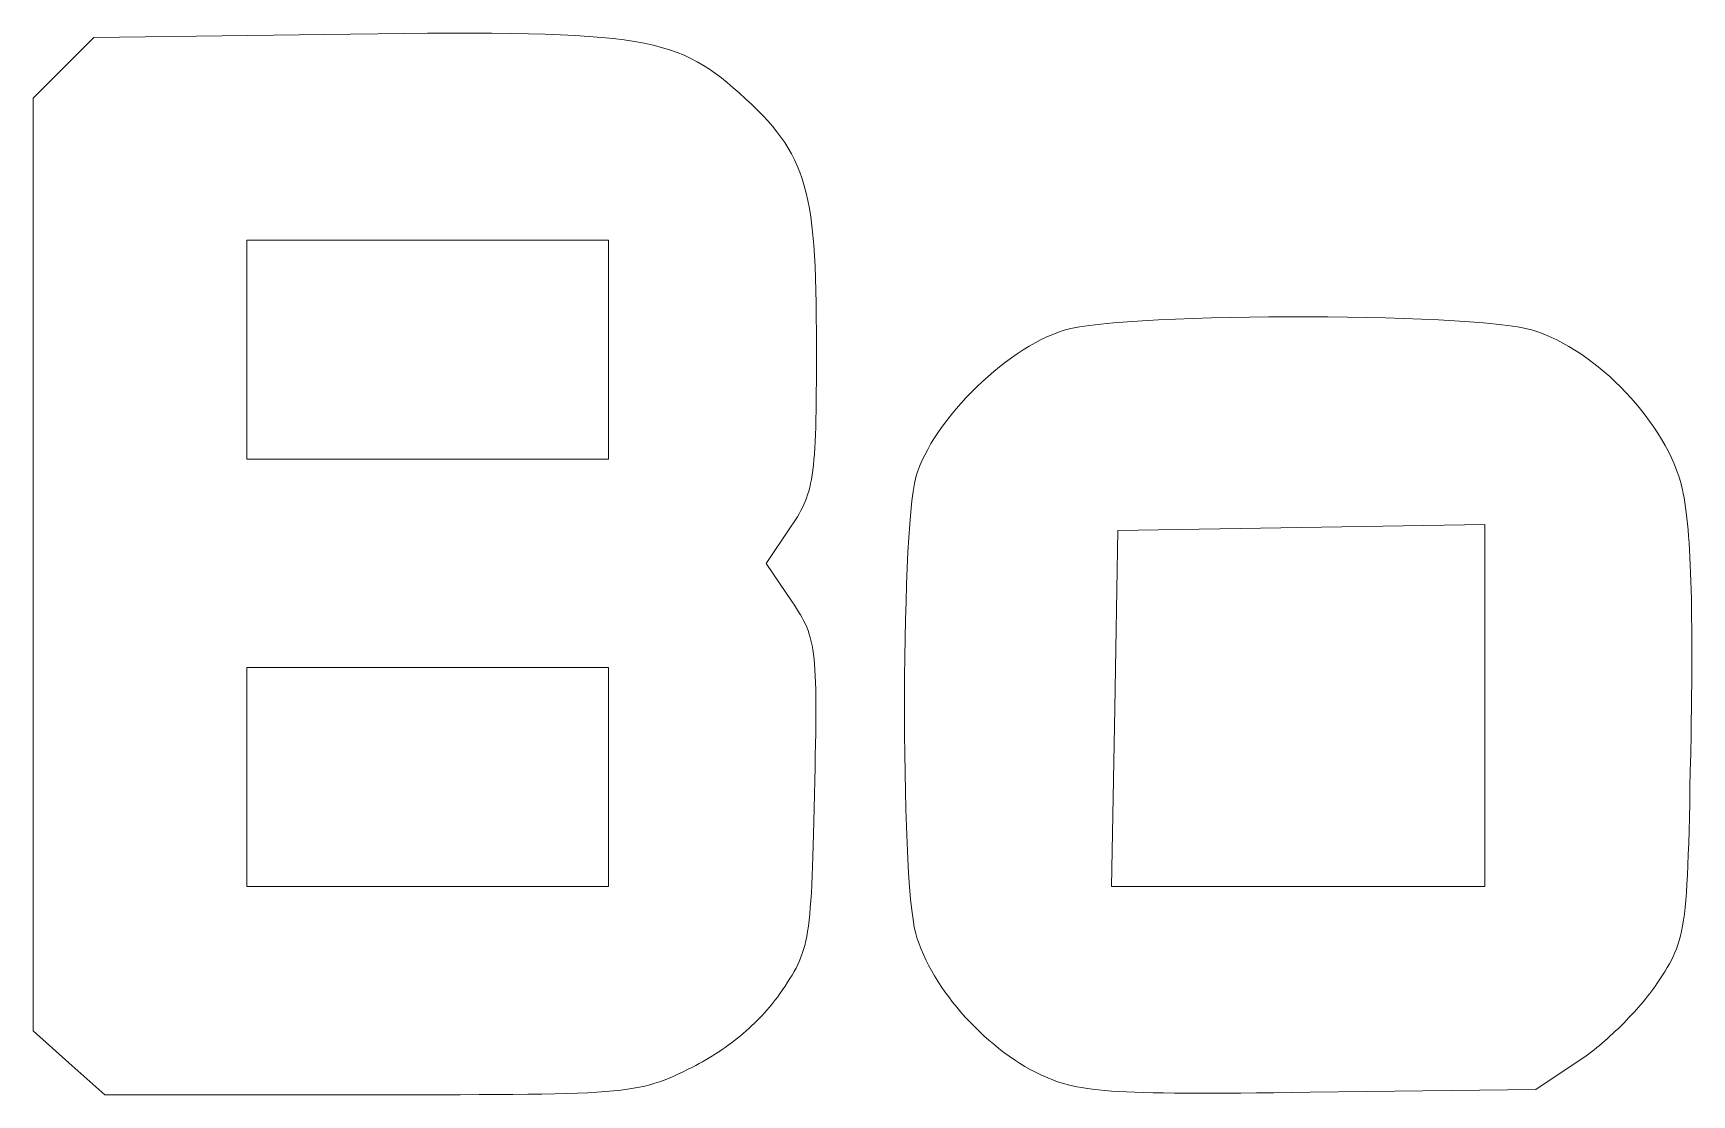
# Model space of a CAD drawing. Header units: millimetres. Extents: x 0 to 1200, y 0 to 900.
# Drawn here: x 309.66 to 334.05, y 469.82 to 485.42 of the extents above; entities that cross this region are included whole.
import ezdxf

# ---------------------------------------------------------------- set-up
doc = ezdxf.new("R2010")
doc.units = ezdxf.units.MM
doc.layers.add('Text', color=5, linetype='CONTINUOUS', lineweight=0, true_color=0x0000ff)

msp = doc.modelspace()

# ---------------------------------------------------------------- linework, layer by layer
at = {"layer": 'Text'}
for p, q in [((310.105, 484.917), (310.551, 485.363)), ((310.551, 485.363), (314.326, 485.412)), ((314.326, 485.412), (314.725, 485.417)), ((314.725, 485.417), (315.102, 485.421)), ((315.102, 485.421), (315.458, 485.423)), ((315.458, 485.423), (315.792, 485.425)), ((315.792, 485.425), (316.107, 485.425)), ((316.107, 485.425), (316.403, 485.424)), ((316.403, 485.424), (316.681, 485.421)), ((316.681, 485.421), (316.942, 485.416)), ((316.942, 485.416), (317.186, 485.41)), ((317.186, 485.41), (317.414, 485.401)), ((317.414, 485.401), (317.628, 485.39)), ((317.628, 485.39), (317.827, 485.378)), ((317.827, 485.378), (318.014, 485.363)), ((318.014, 485.363), (318.187, 485.345)), ((318.187, 485.345), (318.35, 485.325)), ((318.35, 485.325), (318.501, 485.302)), ((318.501, 485.302), (318.643, 485.276)), ((318.643, 485.276), (318.775, 485.247)), ((318.775, 485.247), (318.899, 485.215)), ((318.899, 485.215), (319.016, 485.18)), ((319.016, 485.18), (319.126, 485.142)), ((319.126, 485.142), (319.23, 485.1)), ((309.659, 484.47), (310.105, 484.917)), ((319.23, 485.1), (319.329, 485.054)), ((319.329, 485.054), (319.424, 485.005)), ((319.424, 485.005), (319.516, 484.952)), ((319.516, 484.952), (319.605, 484.895)), ((319.605, 484.895), (319.692, 484.834)), ((319.692, 484.834), (319.779, 484.768)), ((319.779, 484.768), (319.865, 484.699)), ((319.865, 484.699), (319.952, 484.624)), ((319.952, 484.624), (320.041, 484.546)), ((309.659, 477.614), (309.659, 484.47)), ((320.041, 484.546), (320.135, 484.46)), ((320.135, 484.46), (320.224, 484.376)), ((320.224, 484.376), (320.307, 484.294)), ((320.307, 484.294), (320.386, 484.214)), ((320.386, 484.214), (320.459, 484.135)), ((320.459, 484.135), (320.529, 484.056)), ((320.529, 484.056), (320.593, 483.976)), ((320.593, 483.976), (320.654, 483.897)), ((320.654, 483.897), (320.71, 483.816)), ((320.71, 483.816), (320.762, 483.734)), ((320.762, 483.734), (320.81, 483.649)), ((320.81, 483.649), (320.855, 483.563)), ((320.855, 483.563), (320.895, 483.473)), ((320.895, 483.473), (320.933, 483.38)), ((320.933, 483.38), (320.967, 483.283)), ((320.967, 483.283), (320.997, 483.182)), ((320.997, 483.182), (321.025, 483.075)), ((321.025, 483.075), (321.05, 482.964)), ((321.05, 482.964), (321.072, 482.846)), ((321.072, 482.846), (321.092, 482.723)), ((321.092, 482.723), (321.109, 482.592)), ((321.109, 482.592), (321.124, 482.455)), ((321.124, 482.455), (321.136, 482.309)), ((315.458, 482.383), (312.8, 482.383)), ((312.8, 482.383), (312.8, 480.772)), ((318.116, 482.383), (315.458, 482.383)), ((318.116, 480.772), (318.116, 482.383)), ((321.136, 482.309), (321.147, 482.156)), ((321.147, 482.156), (321.155, 481.993)), ((321.155, 481.993), (321.162, 481.822)), ((321.162, 481.822), (321.168, 481.641)), ((321.168, 481.641), (321.172, 481.45)), ((321.172, 481.45), (321.174, 481.248)), ((321.174, 481.248), (321.176, 481.035)), ((325.971, 481.197), (326.207, 481.211)), ((326.207, 481.211), (326.455, 481.222)), ((326.455, 481.222), (326.715, 481.232)), ((326.715, 481.232), (326.984, 481.241)), ((326.984, 481.241), (327.26, 481.247)), ((327.26, 481.247), (327.543, 481.252)), ((327.543, 481.252), (327.829, 481.256)), ((327.829, 481.256), (328.119, 481.257)), ((328.119, 481.257), (328.409, 481.257)), ((328.409, 481.257), (328.698, 481.256)), ((328.698, 481.256), (328.985, 481.252)), ((328.985, 481.252), (329.267, 481.247)), ((329.267, 481.247), (329.544, 481.241)), ((329.544, 481.241), (329.813, 481.232)), ((329.813, 481.232), (330.072, 481.222)), ((330.072, 481.222), (330.321, 481.211)), ((330.321, 481.211), (330.557, 481.197)), ((321.176, 481.035), (321.176, 480.811)), ((324.479, 480.92), (324.566, 480.961)), ((324.566, 480.961), (324.652, 480.998)), ((324.652, 480.998), (324.736, 481.03)), ((324.736, 481.03), (324.819, 481.058)), ((324.819, 481.058), (324.918, 481.083)), ((324.918, 481.083), (325.042, 481.106)), ((325.042, 481.106), (325.189, 481.128)), ((325.189, 481.128), (325.357, 481.147)), ((325.357, 481.147), (325.544, 481.166)), ((325.544, 481.166), (325.75, 481.182)), ((325.75, 481.182), (325.971, 481.197)), ((330.557, 481.197), (330.778, 481.182)), ((330.778, 481.182), (330.983, 481.166)), ((330.983, 481.166), (331.171, 481.147)), ((331.171, 481.147), (331.339, 481.128)), ((331.339, 481.128), (331.485, 481.106)), ((331.485, 481.106), (331.609, 481.083)), ((331.609, 481.083), (331.708, 481.058)), ((331.708, 481.058), (331.796, 481.029)), ((331.796, 481.029), (331.885, 480.996)), ((331.885, 480.996), (331.973, 480.958)), ((312.8, 480.772), (312.8, 479.162)), ((318.116, 479.162), (318.116, 480.772)), ((318.116, 480.772), (318.116, 480.772)), ((321.176, 480.811), (321.176, 480.631)), ((324.129, 480.712), (324.217, 480.77)), ((324.217, 480.77), (324.305, 480.824)), ((324.305, 480.824), (324.392, 480.874)), ((324.392, 480.874), (324.479, 480.92)), ((331.973, 480.958), (332.062, 480.916)), ((332.062, 480.916), (332.151, 480.87)), ((332.151, 480.87), (332.239, 480.821)), ((332.239, 480.821), (332.328, 480.767)), ((332.328, 480.767), (332.415, 480.71)), ((321.176, 480.631), (321.176, 480.462)), ((323.783, 480.45), (323.868, 480.52)), ((323.868, 480.52), (323.955, 480.587)), ((323.955, 480.587), (324.042, 480.651)), ((324.042, 480.651), (324.129, 480.712)), ((332.415, 480.71), (332.502, 480.649)), ((332.502, 480.649), (332.588, 480.585)), ((332.588, 480.585), (332.673, 480.519)), ((332.673, 480.519), (332.757, 480.449)), ((321.175, 480.302), (321.174, 480.151)), ((321.176, 480.462), (321.175, 480.302)), ((323.534, 480.226), (323.616, 480.303)), ((323.616, 480.303), (323.699, 480.377)), ((323.699, 480.377), (323.783, 480.45)), ((332.757, 480.449), (332.84, 480.377)), ((332.84, 480.377), (332.92, 480.302)), ((332.92, 480.302), (332.999, 480.225)), ((321.173, 480.01), (321.171, 479.877)), ((321.174, 480.151), (321.173, 480.01)), ((323.23, 479.902), (323.303, 479.985)), ((323.303, 479.985), (323.378, 480.067)), ((323.378, 480.067), (323.455, 480.147)), ((323.455, 480.147), (323.534, 480.226)), ((332.999, 480.225), (333.077, 480.145)), ((333.077, 480.145), (333.152, 480.064)), ((333.152, 480.064), (333.224, 479.981)), ((321.168, 479.752), (321.165, 479.635)), ((321.171, 479.877), (321.168, 479.752)), ((323.093, 479.733), (323.16, 479.818)), ((323.16, 479.818), (323.23, 479.902)), ((333.224, 479.981), (333.295, 479.897)), ((333.295, 479.897), (333.362, 479.811)), ((333.362, 479.811), (333.427, 479.723)), ((321.161, 479.525), (321.157, 479.423)), ((321.165, 479.635), (321.161, 479.525)), ((322.913, 479.477), (322.97, 479.563)), ((322.97, 479.563), (323.03, 479.648)), ((323.03, 479.648), (323.093, 479.733)), ((333.427, 479.723), (333.489, 479.635)), ((333.489, 479.635), (333.548, 479.546)), ((333.548, 479.546), (333.603, 479.456)), ((321.152, 479.327), (321.146, 479.237)), ((321.157, 479.423), (321.152, 479.327)), ((322.768, 479.223), (322.812, 479.307)), ((322.812, 479.307), (322.86, 479.392)), ((322.86, 479.392), (322.913, 479.477)), ((333.603, 479.456), (333.655, 479.365)), ((333.655, 479.365), (333.704, 479.275)), ((333.704, 479.275), (333.748, 479.184)), ((312.8, 479.162), (315.458, 479.162)), ((315.458, 479.162), (318.116, 479.162)), ((321.132, 479.074), (321.123, 479)), ((321.139, 479.152), (321.132, 479.074)), ((321.146, 479.237), (321.139, 479.152)), ((322.663, 478.976), (322.693, 479.057)), ((322.693, 479.057), (322.728, 479.139)), ((322.728, 479.139), (322.768, 479.223)), ((333.748, 479.184), (333.789, 479.093)), ((333.789, 479.093), (333.825, 479.002)), ((321.09, 478.805), (321.077, 478.747)), ((321.102, 478.866), (321.09, 478.805)), ((321.113, 478.931), (321.102, 478.866)), ((321.123, 479), (321.113, 478.931)), ((322.599, 478.69), (322.618, 478.806)), ((322.618, 478.806), (322.639, 478.896)), ((322.639, 478.896), (322.663, 478.976)), ((333.825, 479.002), (333.857, 478.911)), ((333.857, 478.911), (333.884, 478.822)), ((333.884, 478.822), (333.898, 478.77)), ((333.898, 478.77), (333.911, 478.715)), ((321.012, 478.543), (320.992, 478.496)), ((321.03, 478.591), (321.012, 478.543)), ((321.047, 478.641), (321.03, 478.591)), ((321.063, 478.693), (321.047, 478.641)), ((321.077, 478.747), (321.063, 478.693)), ((322.564, 478.39), (322.581, 478.551)), ((322.581, 478.551), (322.599, 478.69)), ((333.911, 478.715), (333.923, 478.656)), ((333.923, 478.656), (333.935, 478.593)), ((333.935, 478.593), (333.946, 478.525)), ((333.946, 478.525), (333.956, 478.454)), ((320.896, 478.316), (320.868, 478.271)), ((320.923, 478.361), (320.896, 478.316)), ((320.947, 478.406), (320.923, 478.361)), ((320.97, 478.451), (320.947, 478.406)), ((320.992, 478.496), (320.97, 478.451)), ((322.549, 478.209), (322.564, 478.39)), ((333.956, 478.454), (333.966, 478.378)), ((333.966, 478.378), (333.975, 478.298)), ((333.975, 478.298), (333.984, 478.213)), ((320.806, 478.177), (320.437, 477.631)), ((320.838, 478.225), (320.806, 478.177)), ((320.868, 478.271), (320.838, 478.225)), ((322.535, 478.01), (322.549, 478.209)), ((325.606, 478.115), (325.562, 475.497)), ((328.304, 478.159), (325.606, 478.115)), ((331.002, 478.203), (328.304, 478.159)), ((331.002, 475.541), (331.002, 478.203)), ((333.984, 478.213), (333.992, 478.124)), ((333.992, 478.124), (334, 478.03)), ((322.511, 477.564), (322.522, 477.795)), ((322.522, 477.795), (322.535, 478.01)), ((334, 478.03), (334.007, 477.932)), ((334.007, 477.932), (334.014, 477.829)), ((334.014, 477.829), (334.019, 477.722)), ((309.659, 470.759), (309.659, 477.614)), ((320.437, 477.631), (320.818, 477.068)), ((322.501, 477.321), (322.511, 477.564)), ((334.019, 477.722), (334.025, 477.609)), ((334.025, 477.609), (334.03, 477.492)), ((322.493, 477.066), (322.501, 477.321)), ((334.03, 477.492), (334.034, 477.37)), ((334.034, 477.37), (334.038, 477.243)), ((320.818, 477.068), (320.852, 477.017)), ((322.486, 476.802), (322.493, 477.066)), ((334.038, 477.243), (334.041, 477.111)), ((334.041, 477.111), (334.043, 476.974)), ((320.852, 477.017), (320.884, 476.968)), ((320.884, 476.968), (320.913, 476.921)), ((320.913, 476.921), (320.941, 476.875)), ((320.941, 476.875), (320.967, 476.829)), ((320.967, 476.829), (320.991, 476.783)), ((334.043, 476.974), (334.045, 476.831)), ((334.045, 476.831), (334.047, 476.684)), ((320.991, 476.783), (321.014, 476.737)), ((321.014, 476.737), (321.034, 476.691)), ((321.034, 476.691), (321.053, 476.642)), ((321.053, 476.642), (321.07, 476.592)), ((321.07, 476.592), (321.085, 476.54)), ((322.48, 476.53), (322.486, 476.802)), ((334.047, 476.684), (334.048, 476.531)), ((321.085, 476.54), (321.099, 476.484)), ((321.099, 476.484), (321.112, 476.425)), ((321.112, 476.425), (321.123, 476.363)), ((321.123, 476.363), (321.132, 476.296)), ((322.476, 476.252), (322.48, 476.53)), ((334.048, 476.531), (334.048, 476.373)), ((334.048, 476.373), (334.048, 476.209)), ((315.458, 476.101), (312.8, 476.101)), ((312.8, 476.101), (312.8, 474.49)), ((318.116, 476.101), (315.458, 476.101)), ((318.116, 474.49), (318.116, 476.101)), ((321.132, 476.296), (321.141, 476.224)), ((321.141, 476.224), (321.148, 476.147)), ((321.148, 476.147), (321.154, 476.064)), ((322.473, 475.97), (322.476, 476.252)), ((334.048, 476.209), (334.047, 476.04)), ((321.154, 476.064), (321.159, 475.975)), ((321.159, 475.975), (321.162, 475.879)), ((321.162, 475.879), (321.165, 475.775)), ((322.471, 475.685), (322.473, 475.97)), ((334.046, 475.865), (334.044, 475.685)), ((334.047, 476.04), (334.046, 475.865)), ((321.165, 475.775), (321.166, 475.664)), ((321.166, 475.664), (321.167, 475.545)), ((322.471, 475.399), (322.471, 475.685)), ((334.044, 475.685), (334.042, 475.499)), ((321.167, 475.417), (321.166, 475.28)), ((321.167, 475.545), (321.167, 475.417)), ((322.472, 475.114), (322.471, 475.399)), ((325.562, 475.497), (325.517, 472.879)), ((331.002, 472.879), (331.002, 475.541)), ((331.002, 475.541), (331.002, 475.541)), ((334.042, 475.499), (334.039, 475.307)), ((321.165, 475.133), (321.162, 474.975)), ((321.166, 475.28), (321.165, 475.133)), ((322.475, 474.832), (322.472, 475.114)), ((334.036, 475.11), (334.031, 474.834)), ((334.039, 475.307), (334.036, 475.11)), ((321.162, 474.975), (321.159, 474.807)), ((321.156, 474.628), (321.152, 474.437)), ((321.159, 474.807), (321.156, 474.628)), ((322.479, 474.554), (322.475, 474.832)), ((334.031, 474.834), (334.026, 474.575)), ((312.8, 474.49), (312.8, 472.879)), ((318.116, 472.879), (318.116, 474.49)), ((318.116, 474.49), (318.116, 474.49)), ((321.152, 474.437), (321.147, 474.234)), ((322.484, 474.282), (322.479, 474.554)), ((334.026, 474.575), (334.021, 474.334)), ((321.147, 474.234), (321.142, 474.028)), ((322.491, 474.018), (322.484, 474.282)), ((334.021, 474.334), (334.017, 474.108)), ((321.142, 474.028), (321.138, 473.835)), ((322.499, 473.764), (322.491, 474.018)), ((334.012, 473.897), (334.007, 473.701)), ((334.017, 474.108), (334.012, 473.897)), ((321.133, 473.653), (321.128, 473.483)), ((321.138, 473.835), (321.133, 473.653)), ((322.509, 473.52), (322.499, 473.764)), ((334.007, 473.701), (334.002, 473.519)), ((321.128, 473.483), (321.124, 473.324)), ((322.52, 473.29), (322.509, 473.52)), ((334.002, 473.519), (333.996, 473.35)), ((321.118, 473.176), (321.113, 473.037)), ((321.124, 473.324), (321.118, 473.176)), ((322.532, 473.075), (322.52, 473.29)), ((333.99, 473.193), (333.983, 473.048)), ((333.996, 473.35), (333.99, 473.193)), ((321.113, 473.037), (321.107, 472.908)), ((322.546, 472.876), (322.532, 473.075)), ((333.976, 472.915), (333.968, 472.791)), ((333.983, 473.048), (333.976, 472.915)), ((312.8, 472.879), (315.458, 472.879)), ((315.458, 472.879), (318.116, 472.879)), ((321.094, 472.676), (321.086, 472.571)), ((321.101, 472.788), (321.094, 472.676)), ((321.107, 472.908), (321.101, 472.788)), ((322.561, 472.695), (322.546, 472.876)), ((322.578, 472.535), (322.561, 472.695)), ((325.517, 472.879), (328.26, 472.879)), ((328.26, 472.879), (331.002, 472.879)), ((333.959, 472.677), (333.949, 472.572)), ((333.968, 472.791), (333.959, 472.677)), ((321.077, 472.474), (321.068, 472.384)), ((321.086, 472.571), (321.077, 472.474)), ((322.596, 472.396), (322.578, 472.535)), ((333.938, 472.475), (333.925, 472.385)), ((333.949, 472.572), (333.938, 472.475)), ((321.046, 472.222), (321.033, 472.148)), ((321.057, 472.3), (321.046, 472.222)), ((321.068, 472.384), (321.057, 472.3)), ((322.615, 472.281), (322.596, 472.396)), ((322.636, 472.19), (322.615, 472.281)), ((322.659, 472.114), (322.636, 472.19)), ((333.897, 472.226), (333.881, 472.155)), ((333.912, 472.303), (333.897, 472.226)), ((333.925, 472.385), (333.912, 472.303)), ((320.986, 471.954), (320.968, 471.896)), ((321.003, 472.015), (320.986, 471.954)), ((321.019, 472.08), (321.003, 472.015)), ((321.033, 472.148), (321.019, 472.08)), ((322.685, 472.036), (322.659, 472.114)), ((322.715, 471.959), (322.685, 472.036)), ((322.748, 471.88), (322.715, 471.959)), ((333.822, 471.966), (333.799, 471.909)), ((333.844, 472.025), (333.822, 471.966)), ((333.863, 472.088), (333.844, 472.025)), ((333.881, 472.155), (333.863, 472.088)), ((320.902, 471.734), (320.876, 471.682)), ((320.926, 471.786), (320.902, 471.734)), ((320.948, 471.84), (320.926, 471.786)), ((320.968, 471.896), (320.948, 471.84)), ((322.785, 471.802), (322.748, 471.88)), ((322.825, 471.723), (322.785, 471.802)), ((322.867, 471.645), (322.825, 471.723)), ((333.687, 471.692), (333.654, 471.637)), ((333.718, 471.746), (333.687, 471.692)), ((333.748, 471.8), (333.718, 471.746)), ((333.775, 471.854), (333.748, 471.8)), ((333.799, 471.909), (333.775, 471.854)), ((320.752, 471.473), (320.716, 471.418)), ((320.787, 471.527), (320.752, 471.473)), ((320.819, 471.579), (320.787, 471.527)), ((320.849, 471.631), (320.819, 471.579)), ((320.876, 471.682), (320.849, 471.631)), ((322.913, 471.567), (322.867, 471.645)), ((322.961, 471.489), (322.913, 471.567)), ((323.012, 471.411), (322.961, 471.489)), ((333.538, 471.459), (333.513, 471.423)), ((333.579, 471.521), (333.538, 471.459)), ((333.618, 471.58), (333.579, 471.521)), ((333.654, 471.637), (333.618, 471.58)), ((320.576, 471.22), (320.546, 471.18)), ((320.606, 471.26), (320.576, 471.22)), ((320.634, 471.3), (320.606, 471.26)), ((320.676, 471.36), (320.634, 471.3)), ((320.716, 471.418), (320.676, 471.36)), ((323.065, 471.334), (323.012, 471.411)), ((323.121, 471.258), (323.065, 471.334)), ((323.179, 471.182), (323.121, 471.258)), ((333.37, 471.233), (333.337, 471.193)), ((333.401, 471.272), (333.37, 471.233)), ((333.431, 471.31), (333.401, 471.272)), ((333.46, 471.348), (333.431, 471.31)), ((333.488, 471.386), (333.46, 471.348)), ((333.513, 471.423), (333.488, 471.386)), ((320.376, 470.983), (320.339, 470.945)), ((320.412, 471.022), (320.376, 470.983)), ((320.447, 471.061), (320.412, 471.022)), ((320.481, 471.1), (320.447, 471.061)), ((320.514, 471.14), (320.481, 471.1)), ((320.546, 471.18), (320.514, 471.14)), ((323.239, 471.108), (323.179, 471.182)), ((323.301, 471.034), (323.239, 471.108)), ((323.365, 470.962), (323.301, 471.034)), ((323.431, 470.891), (323.365, 470.962)), ((333.161, 470.993), (333.123, 470.953)), ((333.198, 471.033), (333.161, 470.993)), ((333.234, 471.073), (333.198, 471.033)), ((333.269, 471.114), (333.234, 471.073)), ((333.304, 471.153), (333.269, 471.114)), ((333.337, 471.193), (333.304, 471.153)), ((310.185, 470.289), (309.659, 470.759)), ((320.099, 470.721), (320.057, 470.685)), ((320.141, 470.757), (320.099, 470.721)), ((320.182, 470.794), (320.141, 470.757)), ((320.223, 470.831), (320.182, 470.794)), ((320.262, 470.869), (320.223, 470.831)), ((320.301, 470.906), (320.262, 470.869)), ((320.339, 470.945), (320.301, 470.906)), ((323.498, 470.821), (323.431, 470.891)), ((323.568, 470.754), (323.498, 470.821)), ((323.638, 470.687), (323.568, 470.754)), ((332.888, 470.721), (332.848, 470.684)), ((332.928, 470.758), (332.888, 470.721)), ((332.968, 470.796), (332.928, 470.758)), ((333.007, 470.835), (332.968, 470.796)), ((333.047, 470.874), (333.007, 470.835)), ((333.085, 470.914), (333.047, 470.874)), ((333.123, 470.953), (333.085, 470.914)), ((319.788, 470.483), (319.741, 470.451)), ((319.834, 470.515), (319.788, 470.483)), ((319.88, 470.548), (319.834, 470.515)), ((319.925, 470.581), (319.88, 470.548)), ((319.969, 470.616), (319.925, 470.581)), ((320.013, 470.65), (319.969, 470.616)), ((320.057, 470.685), (320.013, 470.65)), ((323.71, 470.623), (323.638, 470.687)), ((323.783, 470.561), (323.71, 470.623)), ((323.857, 470.501), (323.783, 470.561)), ((323.933, 470.443), (323.857, 470.501)), ((332.61, 470.48), (332.571, 470.45)), ((332.649, 470.512), (332.61, 470.48)), ((332.688, 470.544), (332.649, 470.512)), ((332.728, 470.578), (332.688, 470.544)), ((332.768, 470.612), (332.728, 470.578)), ((332.808, 470.647), (332.768, 470.612)), ((332.848, 470.684), (332.808, 470.647)), ((310.711, 469.819), (310.185, 470.289)), ((310.185, 470.289), (310.185, 470.289)), ((319.404, 470.252), (319.354, 470.227)), ((319.453, 470.278), (319.404, 470.252)), ((319.502, 470.305), (319.453, 470.278)), ((319.55, 470.333), (319.502, 470.305)), ((319.599, 470.361), (319.55, 470.333)), ((319.646, 470.39), (319.599, 470.361)), ((319.694, 470.42), (319.646, 470.39)), ((319.741, 470.451), (319.694, 470.42)), ((324.009, 470.388), (323.933, 470.443)), ((324.086, 470.335), (324.009, 470.388)), ((324.163, 470.285), (324.086, 470.335)), ((324.241, 470.237), (324.163, 470.285)), ((324.319, 470.193), (324.241, 470.237)), ((332.423, 470.344), (331.752, 469.899)), ((332.459, 470.368), (332.423, 470.344)), ((332.496, 470.394), (332.459, 470.368)), ((332.533, 470.422), (332.496, 470.394)), ((332.571, 470.45), (332.533, 470.422)), ((318.8, 469.988), (318.728, 469.967)), ((318.869, 470.01), (318.8, 469.988)), ((318.936, 470.035), (318.869, 470.01)), ((319.002, 470.061), (318.936, 470.035)), ((319.069, 470.09), (319.002, 470.061)), ((319.137, 470.121), (319.069, 470.09)), ((319.206, 470.154), (319.137, 470.121)), ((319.278, 470.189), (319.206, 470.154)), ((319.354, 470.227), (319.278, 470.189)), ((324.398, 470.151), (324.319, 470.193)), ((324.477, 470.113), (324.398, 470.151)), ((324.532, 470.088), (324.477, 470.113)), ((324.477, 470.113), (324.477, 470.113)), ((324.587, 470.064), (324.532, 470.088)), ((324.642, 470.042), (324.587, 470.064)), ((324.698, 470.021), (324.642, 470.042)), ((324.755, 470.002), (324.698, 470.021)), ((324.814, 469.984), (324.755, 470.002)), ((324.876, 469.967), (324.814, 469.984)), ((314.623, 469.819), (310.711, 469.819)), ((314.985, 469.819), (314.623, 469.819)), ((315.325, 469.819), (314.985, 469.819)), ((315.642, 469.819), (315.325, 469.819)), ((315.939, 469.82), (315.642, 469.819)), ((316.215, 469.821), (315.939, 469.82)), ((316.472, 469.822), (316.215, 469.821)), ((316.711, 469.824), (316.472, 469.822)), ((316.933, 469.827), (316.711, 469.824)), ((317.138, 469.83), (316.933, 469.827)), ((317.327, 469.834), (317.138, 469.83)), ((317.502, 469.838), (317.327, 469.834)), ((317.664, 469.844), (317.502, 469.838)), ((317.813, 469.85), (317.664, 469.844)), ((317.949, 469.858), (317.813, 469.85)), ((318.075, 469.867), (317.949, 469.858)), ((318.191, 469.877), (318.075, 469.867)), ((318.298, 469.888), (318.191, 469.877)), ((318.397, 469.901), (318.298, 469.888)), ((318.488, 469.915), (318.397, 469.901)), ((318.573, 469.931), (318.488, 469.915)), ((318.653, 469.948), (318.573, 469.931)), ((318.728, 469.967), (318.653, 469.948)), ((324.94, 469.951), (324.876, 469.967)), ((325.007, 469.937), (324.94, 469.951)), ((325.079, 469.924), (325.007, 469.937)), ((325.155, 469.912), (325.079, 469.924)), ((325.236, 469.901), (325.155, 469.912)), ((325.323, 469.891), (325.236, 469.901)), ((325.415, 469.882), (325.323, 469.891)), ((325.515, 469.874), (325.415, 469.882)), ((325.621, 469.867), (325.515, 469.874)), ((325.735, 469.861), (325.621, 469.867)), ((325.857, 469.856), (325.735, 469.861)), ((325.988, 469.852), (325.857, 469.856)), ((326.129, 469.849), (325.988, 469.852)), ((326.279, 469.846), (326.129, 469.849)), ((326.439, 469.844), (326.279, 469.846)), ((326.611, 469.843), (326.439, 469.844)), ((326.794, 469.843), (326.611, 469.843)), ((326.988, 469.843), (326.794, 469.843)), ((327.195, 469.844), (326.988, 469.843)), ((327.416, 469.845), (327.195, 469.844)), ((327.649, 469.847), (327.416, 469.845)), ((327.897, 469.85), (327.649, 469.847)), ((328.16, 469.853), (327.897, 469.85)), ((328.437, 469.856), (328.16, 469.853)), ((331.752, 469.899), (328.437, 469.856))]:
    msp.add_line(p, q, dxfattribs=at)

doc.saveas('drawing.dxf')
